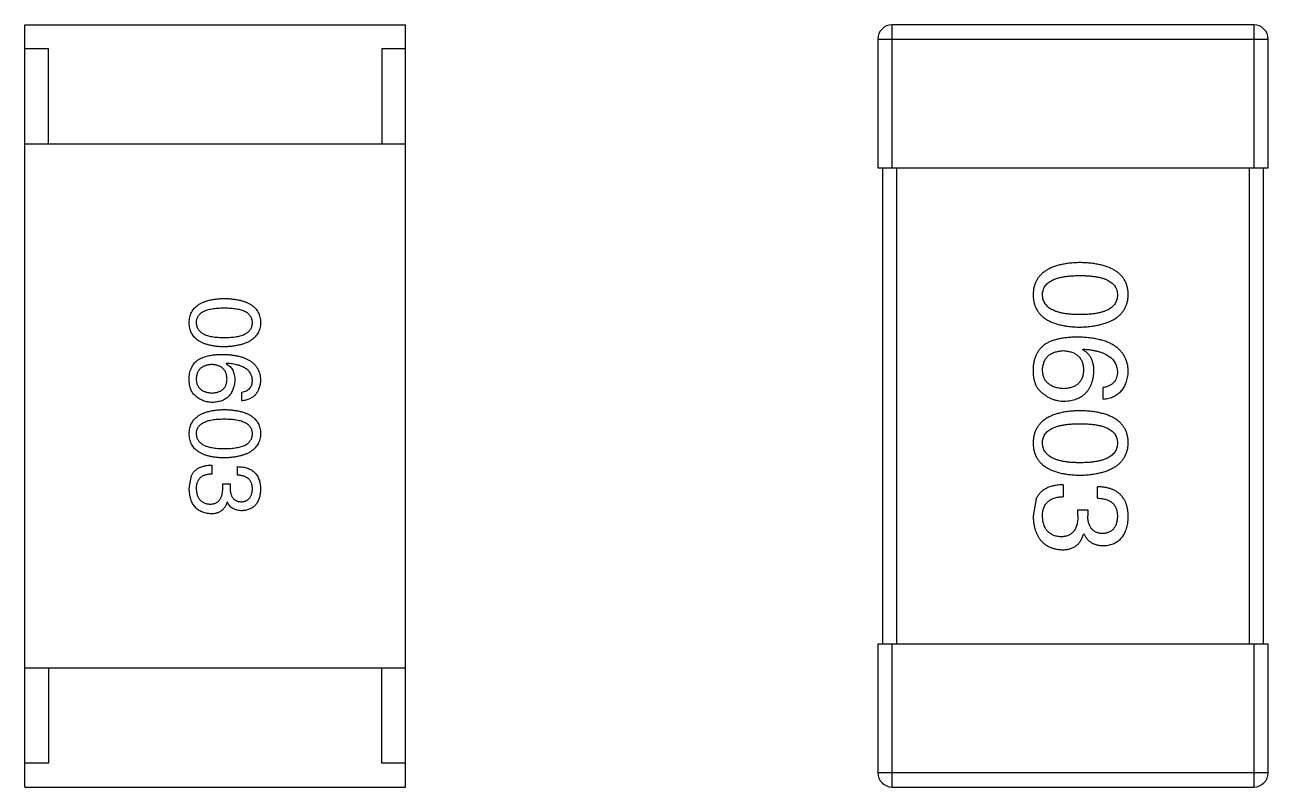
# Model space of a CAD drawing. Header units: inches. Extents: x -36 to 490, y -51 to 98.
# Drawn here: x 355.093 to 357.705, y 5.071 to 6.671 of the extents above; entities that cross this region are included whole.
import ezdxf

# ---------------------------------------------------------------- set-up
doc = ezdxf.new("R2010")
doc.units = ezdxf.units.IN
doc.header["$LTSCALE"] = 1.21
doc.header["$MEASUREMENT"] = 0
doc.layers.get('0').update_dxf_attribs({"linetype": 'CONTINUOUS'})

msp = doc.modelspace()

# ---------------------------------------------------------------- linework, layer by layer
at = {"color": 7, "linetype": 'Continuous'}
for p, q in [((355.0933, 5.0714), (355.0933, 6.6714)), ((355.0933, 6.6714), (355.8933, 6.6714)), ((355.8933, 5.0714), (355.8933, 6.6714)), ((356.9153, 6.3715), (356.9153, 6.6715)), ((357.6753, 6.6715), (356.9153, 6.6715)), ((357.6753, 6.6715), (357.6753, 6.3715)), ((356.8853, 6.6415), (356.8853, 6.3715)), ((356.8853, 6.6415), (357.7053, 6.6415)), ((357.7053, 6.3715), (357.7053, 6.6415)), ((355.1433, 6.6214), (355.0933, 6.6214)), ((355.1433, 6.4214), (355.1433, 6.6214)), ((355.8433, 6.6214), (355.8433, 6.4214)), ((355.8933, 6.6214), (355.8433, 6.6214)), ((355.8933, 6.4214), (355.0933, 6.4214)), ((356.8853, 6.3715), (357.7053, 6.3715)), ((356.8953, 6.3715), (356.8953, 5.3715)), ((356.9253, 5.3715), (356.9253, 6.3715)), ((357.6653, 6.3715), (357.6653, 5.3715)), ((357.6953, 5.3715), (357.6953, 6.3715)), ((357.3153, 5.9898), (357.3164, 5.9908)), ((355.5172, 5.9609), (355.5164, 5.9601)), ((357.359, 5.8859), (357.359, 5.91)), ((355.5492, 5.8822), (355.5492, 5.9003)), ((355.4861, 5.7474), (355.4861, 5.7286)), ((355.4385, 5.6983), (355.4434, 5.7253)), ((355.5402, 5.7261), (355.5402, 5.7442)), ((355.509, 5.6991), (355.509, 5.7081)), ((355.509, 5.7081), (355.5246, 5.7081)), ((355.5246, 5.7081), (355.5246, 5.6983)), ((357.2749, 5.7062), (357.2749, 5.6811)), ((357.347, 5.6778), (357.347, 5.7018)), ((355.5189, 5.6696), (355.518, 5.6696)), ((357.2181, 5.6767), (357.2115, 5.6406)), ((357.3055, 5.6417), (357.3055, 5.6537)), ((357.3055, 5.6537), (357.3263, 5.6537)), ((357.3263, 5.6537), (357.3263, 5.6406)), ((357.3186, 5.6024), (357.3175, 5.6024)), ((356.8853, 5.3715), (356.8853, 5.1015)), ((357.7053, 5.3715), (356.8853, 5.3715)), ((356.9153, 5.0715), (356.9153, 5.3715)), ((357.6753, 5.3715), (357.6753, 5.0715)), ((357.7053, 5.1015), (357.7053, 5.3715)), ((355.8933, 5.3214), (355.0933, 5.3214)), ((355.1433, 5.3214), (355.1433, 5.1214)), ((355.8433, 5.1214), (355.8433, 5.3214)), ((355.1433, 5.1214), (355.0933, 5.1214)), ((355.8933, 5.1214), (355.8433, 5.1214)), ((357.7053, 5.1015), (356.8853, 5.1015)), ((355.0933, 5.0714), (355.8933, 5.0714)), ((356.9153, 5.0715), (357.6753, 5.0715))]:
    msp.add_line(p, q, dxfattribs=at)
for centre, start, end in [((356.9153, 6.6415), 90, 180), ((357.6753, 6.6415), 0, 90), ((356.9153, 5.1015), 180, 270), ((357.6753, 5.1015), 270, 0)]:
    msp.add_arc(centre, 0.03, start, end, dxfattribs=at)
for points, knots in [([(357.3099, 6.1725), (357.3059, 6.1724), (357.2983, 6.1721), (357.2873, 6.1711), (357.277, 6.1696), (357.2674, 6.1676), (357.2586, 6.1651), (357.2506, 6.1621), (357.2432, 6.1587), (357.2367, 6.1546), (357.2308, 6.1502), (357.2258, 6.1452), (357.2215, 6.1396), (357.2179, 6.1336), (357.2152, 6.1271), (357.2131, 6.1201), (357.2119, 6.1126), (357.2116, 6.1074), (357.2115, 6.1048)], [0, 0, 0, 0, 0.087693, 0.170223, 0.247496, 0.319826, 0.387768, 0.451403, 0.511459, 0.568358, 0.622671, 0.675251, 0.726739, 0.778422, 0.830759, 0.884394, 0.940865, 1, 1, 1, 1]), ([(357.4115, 6.1048), (357.4114, 6.1074), (357.4112, 6.1126), (357.4099, 6.1201), (357.4077, 6.1271), (357.4049, 6.1336), (357.4012, 6.1397), (357.3968, 6.1452), (357.3916, 6.1502), (357.3855, 6.1546), (357.3787, 6.1587), (357.3712, 6.1621), (357.3628, 6.1651), (357.3537, 6.1676), (357.3439, 6.1696), (357.3332, 6.1711), (357.3218, 6.1721), (357.3139, 6.1724), (357.3099, 6.1725)], [0, 0, 0, 0, 0.057911, 0.113262, 0.165956, 0.217443, 0.268511, 0.319665, 0.372, 0.426129, 0.483365, 0.543779, 0.607756, 0.676562, 0.749704, 0.827713, 0.911177, 1, 1, 1, 1]), ([(357.2312, 6.1048), (357.2312, 6.1064), (357.2314, 6.1096), (357.2323, 6.1142), (357.2338, 6.1185), (357.2361, 6.1225), (357.2388, 6.1262), (357.2422, 6.1295), (357.2463, 6.1325), (357.2509, 6.1352), (357.2562, 6.1376), (357.262, 6.1397), (357.2685, 6.1413), (357.2756, 6.1428), (357.2833, 6.1439), (357.2916, 6.1446), (357.3005, 6.1451), (357.3067, 6.1452), (357.3099, 6.1452)], [0, 0, 0, 0, 0.049766, 0.097012, 0.143225, 0.188786, 0.235079, 0.282962, 0.333687, 0.387747, 0.445963, 0.508657, 0.576545, 0.649868, 0.72822, 0.812712, 0.903543, 1, 1, 1, 1]), ([(357.3099, 6.1452), (357.313, 6.1452), (357.3192, 6.1451), (357.3281, 6.1446), (357.3364, 6.1439), (357.3441, 6.1428), (357.3512, 6.1413), (357.3577, 6.1397), (357.3636, 6.1376), (357.3688, 6.1352), (357.3735, 6.1325), (357.3775, 6.1296), (357.3809, 6.1262), (357.3837, 6.1225), (357.3859, 6.1185), (357.3875, 6.1142), (357.3884, 6.1096), (357.3885, 6.1064), (357.3886, 6.1048)], [0, 0, 0, 0, 0.096452, 0.187278, 0.271765, 0.350519, 0.423437, 0.491321, 0.554011, 0.612224, 0.666281, 0.717003, 0.764884, 0.811423, 0.856783, 0.902993, 0.950236, 1, 1, 1, 1]), ([(355.4385, 6.0463), (355.4386, 6.0483), (355.4388, 6.0522), (355.4397, 6.0578), (355.4413, 6.0631), (355.4433, 6.068), (355.446, 6.0725), (355.4492, 6.0766), (355.453, 6.0804), (355.4574, 6.0837), (355.4623, 6.0868), (355.4678, 6.0894), (355.4738, 6.0916), (355.4805, 6.0935), (355.4876, 6.095), (355.4953, 6.0961), (355.5036, 6.0969), (355.5093, 6.0971), (355.5123, 6.0972)], [0, 0, 0, 0, 0.059135, 0.115606, 0.169241, 0.221578, 0.273261, 0.324749, 0.377329, 0.431642, 0.488541, 0.548597, 0.612232, 0.680174, 0.752504, 0.829777, 0.912307, 1, 1, 1, 1]), ([(355.5123, 6.0972), (355.5153, 6.0971), (355.5213, 6.0969), (355.5298, 6.0961), (355.5378, 6.095), (355.5452, 6.0935), (355.552, 6.0916), (355.5583, 6.0894), (355.5639, 6.0868), (355.569, 6.0838), (355.5736, 6.0804), (355.5775, 6.0767), (355.5808, 6.0725), (355.5836, 6.068), (355.5857, 6.0631), (355.5873, 6.0578), (355.5883, 6.0522), (355.5884, 6.0483), (355.5885, 6.0463)], [0, 0, 0, 0, 0.088823, 0.172287, 0.250296, 0.323438, 0.392244, 0.456221, 0.516635, 0.573871, 0.628, 0.680335, 0.731489, 0.782557, 0.834044, 0.886738, 0.942089, 1, 1, 1, 1]), ([(357.2115, 6.1048), (357.2116, 6.1021), (357.2119, 6.0969), (357.2131, 6.0894), (357.2152, 6.0824), (357.2179, 6.0759), (357.2215, 6.0699), (357.2258, 6.0643), (357.2308, 6.0593), (357.2366, 6.0548), (357.2432, 6.0508), (357.2505, 6.0474), (357.2586, 6.0444), (357.2674, 6.0419), (357.277, 6.0399), (357.2873, 6.0384), (357.2983, 6.0374), (357.3059, 6.0371), (357.3099, 6.037)], [0, 0, 0, 0, 0.059134, 0.115603, 0.169236, 0.221572, 0.273254, 0.32474, 0.377319, 0.431815, 0.488555, 0.548609, 0.612242, 0.680182, 0.75251, 0.829782, 0.91231, 1, 1, 1, 1]), ([(357.3099, 6.0632), (357.3067, 6.0633), (357.3007, 6.0633), (357.2919, 6.0638), (357.2836, 6.0646), (357.276, 6.0657), (357.269, 6.0671), (357.2625, 6.0689), (357.2567, 6.071), (357.2515, 6.0735), (357.2468, 6.0762), (357.2427, 6.0793), (357.2393, 6.0827), (357.2364, 6.0865), (357.2342, 6.0906), (357.2325, 6.095), (357.2315, 6.0998), (357.2313, 6.1031), (357.2312, 6.1048)], [0, 0, 0, 0, 0.094834, 0.184067, 0.267029, 0.344713, 0.417334, 0.484367, 0.546941, 0.604717, 0.65953, 0.710539, 0.759381, 0.806382, 0.853027, 0.900623, 0.949121, 1, 1, 1, 1]), ([(357.3099, 6.037), (357.3139, 6.0372), (357.3217, 6.0375), (357.333, 6.0386), (357.3435, 6.0403), (357.3533, 6.0423), (357.3624, 6.0448), (357.3707, 6.0479), (357.3782, 6.0514), (357.385, 6.0554), (357.391, 6.0599), (357.3963, 6.0649), (357.4008, 6.0703), (357.4045, 6.0763), (357.4074, 6.0827), (357.4096, 6.0896), (357.411, 6.097), (357.4114, 6.1021), (357.4115, 6.1048)], [0, 0, 0, 0, 0.088475, 0.171606, 0.249595, 0.322626, 0.391327, 0.455765, 0.516374, 0.573675, 0.628522, 0.681161, 0.732559, 0.783563, 0.83504, 0.887639, 0.942585, 1, 1, 1, 1]), ([(357.3886, 6.1048), (357.3885, 6.1031), (357.3884, 6.0998), (357.3875, 6.095), (357.3859, 6.0906), (357.3838, 6.0865), (357.3809, 6.0828), (357.3775, 6.0793), (357.3735, 6.0762), (357.3688, 6.0734), (357.3636, 6.071), (357.3577, 6.0689), (357.3512, 6.0672), (357.3441, 6.0657), (357.3364, 6.0646), (357.3281, 6.0638), (357.3192, 6.0633), (357.313, 6.0633), (357.3099, 6.0632)], [0, 0, 0, 0, 0.050604, 0.098688, 0.145699, 0.191791, 0.238625, 0.286717, 0.337546, 0.391814, 0.449755, 0.512106, 0.579685, 0.652048, 0.730262, 0.814146, 0.904281, 1, 1, 1, 1]), ([(355.5123, 6.0767), (355.5099, 6.0766), (355.5053, 6.0766), (355.4986, 6.0762), (355.4924, 6.0757), (355.4866, 6.0749), (355.4813, 6.0738), (355.4764, 6.0725), (355.472, 6.071), (355.4681, 6.0692), (355.4646, 6.0672), (355.4616, 6.0649), (355.459, 6.0624), (355.4569, 6.0597), (355.4552, 6.0567), (355.4541, 6.0534), (355.4534, 6.05), (355.4533, 6.0476), (355.4533, 6.0463)], [0, 0, 0, 0, 0.096457, 0.187288, 0.27178, 0.350132, 0.423455, 0.491343, 0.554037, 0.612253, 0.666313, 0.717038, 0.764921, 0.811214, 0.856775, 0.902988, 0.950234, 1, 1, 1, 1]), ([(355.5713, 6.0463), (355.5713, 6.0476), (355.5712, 6.05), (355.5705, 6.0534), (355.5693, 6.0567), (355.5677, 6.0597), (355.5656, 6.0624), (355.563, 6.0649), (355.56, 6.0672), (355.5565, 6.0692), (355.5526, 6.071), (355.5482, 6.0725), (355.5433, 6.0738), (355.538, 6.0749), (355.5322, 6.0757), (355.526, 6.0762), (355.5193, 6.0766), (355.5147, 6.0766), (355.5123, 6.0767)], [0, 0, 0, 0, 0.049764, 0.097007, 0.143217, 0.188577, 0.235116, 0.282997, 0.333719, 0.387776, 0.445989, 0.508679, 0.576563, 0.649481, 0.728235, 0.812722, 0.903548, 1, 1, 1, 1]), ([(355.5123, 5.9955), (355.5093, 5.9956), (355.5036, 5.9958), (355.4953, 5.9966), (355.4876, 5.9977), (355.4805, 5.9992), (355.4738, 6.0011), (355.4678, 6.0033), (355.4623, 6.0059), (355.4574, 6.0089), (355.453, 6.0123), (355.4492, 6.016), (355.446, 6.0202), (355.4433, 6.0247), (355.4413, 6.0296), (355.4397, 6.0348), (355.4388, 6.0405), (355.4386, 6.0444), (355.4385, 6.0463)], [0, 0, 0, 0, 0.08769, 0.170218, 0.24749, 0.319818, 0.387758, 0.451391, 0.511445, 0.568185, 0.622681, 0.67526, 0.726746, 0.778428, 0.830764, 0.884397, 0.940866, 1, 1, 1, 1]), ([(355.4533, 6.0463), (355.4534, 6.0451), (355.4535, 6.0426), (355.4543, 6.0391), (355.4555, 6.0357), (355.4572, 6.0327), (355.4593, 6.0298), (355.462, 6.0273), (355.465, 6.0249), (355.4685, 6.0229), (355.4724, 6.021), (355.4768, 6.0195), (355.4816, 6.0181), (355.4869, 6.0171), (355.4926, 6.0162), (355.4988, 6.0156), (355.5054, 6.0153), (355.5099, 6.0152), (355.5123, 6.0152)], [0, 0, 0, 0, 0.050879, 0.099377, 0.146973, 0.193618, 0.240619, 0.289461, 0.34047, 0.395283, 0.453059, 0.515633, 0.582666, 0.655287, 0.732971, 0.815933, 0.905166, 1, 1, 1, 1]), ([(355.5123, 6.0152), (355.5147, 6.0152), (355.5193, 6.0153), (355.526, 6.0156), (355.5322, 6.0162), (355.538, 6.0171), (355.5433, 6.0181), (355.5482, 6.0195), (355.5526, 6.021), (355.5565, 6.0229), (355.56, 6.025), (355.563, 6.0273), (355.5656, 6.0298), (355.5677, 6.0326), (355.5693, 6.0357), (355.5705, 6.0391), (355.5712, 6.0426), (355.5713, 6.0451), (355.5713, 6.0463)], [0, 0, 0, 0, 0.095719, 0.185854, 0.269738, 0.347952, 0.420315, 0.487894, 0.550245, 0.608186, 0.662454, 0.713283, 0.761375, 0.808209, 0.854301, 0.901312, 0.949396, 1, 1, 1, 1]), ([(355.5885, 6.0463), (355.5884, 6.0444), (355.5882, 6.0406), (355.5871, 6.035), (355.5854, 6.0298), (355.5833, 6.025), (355.5805, 6.0205), (355.5771, 6.0164), (355.5731, 6.0127), (355.5686, 6.0093), (355.5635, 6.0063), (355.5579, 6.0037), (355.5517, 6.0014), (355.5449, 5.9995), (355.5375, 5.998), (355.5296, 5.9968), (355.5212, 5.9959), (355.5153, 5.9957), (355.5123, 5.9955)], [0, 0, 0, 0, 0.057415, 0.112361, 0.16496, 0.216437, 0.267441, 0.318839, 0.371478, 0.426325, 0.483626, 0.544235, 0.608673, 0.677374, 0.750405, 0.828394, 0.911525, 1, 1, 1, 1]), ([(357.3055, 6.016), (357.302, 6.016), (357.2951, 6.0159), (357.2851, 6.0152), (357.2756, 6.0141), (357.2669, 6.0125), (357.2587, 6.0106), (357.2511, 6.0082), (357.2441, 6.0053), (357.2398, 6.0029), (357.2377, 6.0018)], [0, 0, 0, 0, 0.151498, 0.29521, 0.430242, 0.557137, 0.677306, 0.790845, 0.898111, 1, 1, 1, 1]), ([(357.4115, 5.9439), (357.4113, 5.9467), (357.411, 5.9522), (357.4095, 5.9602), (357.4073, 5.9677), (357.4042, 5.9746), (357.4004, 5.9811), (357.3956, 5.9869), (357.3902, 5.9923), (357.3839, 5.997), (357.3768, 6.0013), (357.369, 6.005), (357.3603, 6.0082), (357.3509, 6.0108), (357.3407, 6.013), (357.3296, 6.0145), (357.3178, 6.0156), (357.3097, 6.0159), (357.3055, 6.016)], [0, 0, 0, 0, 0.058957, 0.115262, 0.16907, 0.221312, 0.273147, 0.324961, 0.377649, 0.432026, 0.488925, 0.549039, 0.612912, 0.680653, 0.753056, 0.830314, 0.912483, 1, 1, 1, 1]), ([(357.2377, 6.0018), (357.2357, 6.0003), (357.2318, 5.9974), (357.2266, 5.9921), (357.2222, 5.9865), (357.2185, 5.9802), (357.2155, 5.9735), (357.2134, 5.9662), (357.212, 5.9585), (357.2117, 5.9532), (357.2115, 5.9504)], [0, 0, 0, 0, 0.125033, 0.246266, 0.36603, 0.485265, 0.606781, 0.732144, 0.862551, 1, 1, 1, 1]), ([(357.2312, 5.946), (357.2312, 5.9476), (357.2314, 5.9507), (357.2321, 5.9552), (357.233, 5.9595), (357.2343, 5.9634), (357.2358, 5.967), (357.2378, 5.9703), (357.24, 5.9734), (357.2427, 5.9761), (357.2455, 5.9786), (357.2488, 5.9807), (357.2523, 5.9827), (357.2562, 5.9842), (357.2604, 5.9855), (357.265, 5.9865), (357.2698, 5.9873), (357.2732, 5.9875), (357.2749, 5.9876)], [0, 0, 0, 0, 0.070403, 0.137196, 0.200053, 0.260887, 0.31876, 0.37535, 0.430743, 0.485927, 0.541678, 0.598832, 0.657726, 0.719441, 0.783504, 0.851852, 0.923533, 1, 1, 1, 1]), ([(357.2749, 5.9876), (357.2766, 5.9875), (357.2798, 5.9872), (357.2846, 5.9866), (357.289, 5.9855), (357.2931, 5.9843), (357.2969, 5.9828), (357.3004, 5.9809), (357.3035, 5.9788), (357.3063, 5.9764), (357.3089, 5.9737), (357.3111, 5.9707), (357.313, 5.9675), (357.3145, 5.964), (357.3158, 5.9602), (357.3167, 5.9561), (357.3173, 5.9517), (357.3175, 5.9487), (357.3175, 5.9471)], [0, 0, 0, 0, 0.076072, 0.148369, 0.216753, 0.281358, 0.342792, 0.401604, 0.458929, 0.514444, 0.569818, 0.625343, 0.681554, 0.739608, 0.800134, 0.863477, 0.929547, 1, 1, 1, 1]), ([(357.3394, 5.9439), (357.3393, 5.9465), (357.3392, 5.9516), (357.3381, 5.9589), (357.3361, 5.9656), (357.3336, 5.9717), (357.3301, 5.9772), (357.326, 5.9821), (357.321, 5.9863), (357.3172, 5.9886), (357.3153, 5.9898)], [0, 0, 0, 0, 0.144617, 0.279572, 0.40596, 0.526097, 0.64389, 0.760003, 0.877724, 1, 1, 1, 1]), ([(357.3164, 5.9908), (357.3192, 5.9906), (357.3247, 5.9903), (357.3327, 5.9892), (357.3401, 5.9879), (357.347, 5.9864), (357.3534, 5.9845), (357.3593, 5.9823), (357.3646, 5.9798), (357.3694, 5.9771), (357.3737, 5.9739), (357.3774, 5.9706), (357.3807, 5.9669), (357.3833, 5.9628), (357.3855, 5.9585), (357.387, 5.9539), (357.3882, 5.949), (357.3884, 5.9456), (357.3886, 5.9439)], [0, 0, 0, 0, 0.089218, 0.173709, 0.252753, 0.326963, 0.397099, 0.462534, 0.524018, 0.582178, 0.637235, 0.689955, 0.741228, 0.791618, 0.841661, 0.892925, 0.945259, 1, 1, 1, 1]), ([(355.4385, 5.9306), (355.4386, 5.9326), (355.4389, 5.9367), (355.44, 5.9425), (355.4415, 5.9479), (355.4438, 5.9529), (355.4465, 5.9576), (355.4498, 5.9619), (355.4537, 5.9658), (355.4567, 5.968), (355.4582, 5.9691)], [0, 0, 0, 0, 0.137449, 0.267856, 0.393219, 0.514735, 0.63397, 0.753734, 0.874967, 1, 1, 1, 1]), ([(355.4861, 5.9585), (355.4848, 5.9584), (355.4823, 5.9582), (355.4786, 5.9577), (355.4752, 5.9569), (355.4721, 5.956), (355.4691, 5.9548), (355.4665, 5.9533), (355.464, 5.9518), (355.4619, 5.9499), (355.4599, 5.9478), (355.4582, 5.9455), (355.4568, 5.943), (355.4556, 5.9403), (355.4546, 5.9374), (355.4539, 5.9342), (355.4534, 5.9308), (355.4533, 5.9285), (355.4533, 5.9273)], [0, 0, 0, 0, 0.076467, 0.148148, 0.216496, 0.280559, 0.342274, 0.401168, 0.458322, 0.514073, 0.569257, 0.62465, 0.68124, 0.739113, 0.799947, 0.862804, 0.929597, 1, 1, 1, 1]), ([(355.4582, 5.9691), (355.4598, 5.97), (355.463, 5.9717), (355.4682, 5.9739), (355.4739, 5.9757), (355.48, 5.9772), (355.4866, 5.9784), (355.4937, 5.9792), (355.5012, 5.9797), (355.5064, 5.9797), (355.509, 5.9798)], [0, 0, 0, 0, 0.101889, 0.209155, 0.322694, 0.442863, 0.569758, 0.70479, 0.848502, 1, 1, 1, 1]), ([(355.518, 5.9281), (355.518, 5.9293), (355.5179, 5.9315), (355.5174, 5.9348), (355.5167, 5.9379), (355.5158, 5.9408), (355.5146, 5.9434), (355.5132, 5.9458), (355.5116, 5.9481), (355.5097, 5.9501), (355.5075, 5.9519), (355.5052, 5.9535), (355.5026, 5.9548), (355.4997, 5.956), (355.4966, 5.9569), (355.4933, 5.9577), (355.4898, 5.9582), (355.4873, 5.9584), (355.4861, 5.9585)], [0, 0, 0, 0, 0.070453, 0.136523, 0.199866, 0.260392, 0.318446, 0.374657, 0.430182, 0.485556, 0.541071, 0.598396, 0.657208, 0.718642, 0.783247, 0.851631, 0.923928, 1, 1, 1, 1]), ([(355.509, 5.9798), (355.5122, 5.9797), (355.5183, 5.9795), (355.5271, 5.9786), (355.5354, 5.9775), (355.5431, 5.9759), (355.5501, 5.9739), (355.5566, 5.9715), (355.5625, 5.9687), (355.5678, 5.9655), (355.5725, 5.962), (355.5766, 5.958), (355.5802, 5.9536), (355.583, 5.9487), (355.5853, 5.9435), (355.587, 5.9379), (355.5881, 5.9319), (355.5884, 5.9278), (355.5885, 5.9257)], [0, 0, 0, 0, 0.087517, 0.169686, 0.246944, 0.319347, 0.387088, 0.450961, 0.511075, 0.567974, 0.622351, 0.675039, 0.726853, 0.778688, 0.83093, 0.884738, 0.941043, 1, 1, 1, 1]), ([(355.5164, 5.9601), (355.5178, 5.9592), (355.5206, 5.9575), (355.5244, 5.9544), (355.5275, 5.9507), (355.5301, 5.9466), (355.532, 5.942), (355.5334, 5.937), (355.5343, 5.9315), (355.5344, 5.9276), (355.5344, 5.9257)], [0, 0, 0, 0, 0.122276, 0.239997, 0.35611, 0.473903, 0.59404, 0.720428, 0.855383, 1, 1, 1, 1]), ([(355.5713, 5.9257), (355.5712, 5.927), (355.571, 5.9295), (355.5702, 5.9332), (355.569, 5.9367), (355.5673, 5.9399), (355.5654, 5.9429), (355.563, 5.9457), (355.5601, 5.9482), (355.557, 5.9506), (355.5534, 5.9527), (355.5494, 5.9545), (355.545, 5.9561), (355.5402, 5.9576), (355.535, 5.9587), (355.5294, 5.9597), (355.5234, 5.9605), (355.5193, 5.9608), (355.5172, 5.9609)], [0, 0, 0, 0, 0.054741, 0.107075, 0.158339, 0.208382, 0.258772, 0.310045, 0.362765, 0.417822, 0.475982, 0.537466, 0.602901, 0.673037, 0.747247, 0.826291, 0.910782, 1, 1, 1, 1]), ([(355.4508, 5.8937), (355.4498, 5.8946), (355.4476, 5.8965), (355.445, 5.9), (355.4428, 5.9039), (355.4411, 5.9083), (355.4397, 5.9132), (355.4389, 5.9186), (355.4384, 5.9244), (355.4385, 5.9285), (355.4385, 5.9306)], [0, 0, 0, 0, 0.105033, 0.21147, 0.321511, 0.438526, 0.563605, 0.698055, 0.843218, 1, 1, 1, 1]), ([(357.2115, 5.9504), (357.2115, 5.9476), (357.2114, 5.9422), (357.212, 5.9344), (357.2131, 5.9272), (357.2149, 5.9207), (357.2172, 5.9148), (357.2202, 5.9096), (357.2237, 5.905), (357.2265, 5.9025), (357.2279, 5.9012)], [0, 0, 0, 0, 0.156782, 0.301945, 0.436395, 0.561474, 0.678489, 0.78853, 0.894967, 1, 1, 1, 1]), ([(357.276, 5.9078), (357.2743, 5.9079), (357.2709, 5.9081), (357.266, 5.9088), (357.2615, 5.9097), (357.2572, 5.9109), (357.2533, 5.9123), (357.2497, 5.9141), (357.2464, 5.9161), (357.2435, 5.9184), (357.2408, 5.9209), (357.2384, 5.9237), (357.2364, 5.9268), (357.2347, 5.9301), (357.2333, 5.9337), (357.2323, 5.9376), (357.2316, 5.9417), (357.2313, 5.9446), (357.2312, 5.946)], [0, 0, 0, 0, 0.078863, 0.153308, 0.223539, 0.289857, 0.35341, 0.413572, 0.471721, 0.528235, 0.584279, 0.638781, 0.69466, 0.751251, 0.809198, 0.869697, 0.933318, 1, 1, 1, 1]), ([(357.3175, 5.9471), (357.3175, 5.9456), (357.3173, 5.9427), (357.3167, 5.9385), (357.3158, 5.9345), (357.3146, 5.9308), (357.313, 5.9273), (357.3112, 5.9242), (357.3091, 5.9213), (357.3066, 5.9186), (357.3038, 5.9164), (357.3008, 5.9142), (357.2974, 5.9125), (357.2937, 5.911), (357.2897, 5.9098), (357.2854, 5.9088), (357.2808, 5.9081), (357.2776, 5.9079), (357.276, 5.9078)], [0, 0, 0, 0, 0.069884, 0.136529, 0.199638, 0.259844, 0.317774, 0.374356, 0.430026, 0.485148, 0.5409, 0.597889, 0.657472, 0.718614, 0.783613, 0.85129, 0.923712, 1, 1, 1, 1]), ([(357.2771, 5.8816), (357.2794, 5.8817), (357.284, 5.8819), (357.2906, 5.8829), (357.2968, 5.8843), (357.3027, 5.8861), (357.3081, 5.8884), (357.313, 5.8913), (357.3176, 5.8944), (357.3217, 5.8982), (357.3254, 5.9023), (357.3287, 5.9069), (357.3315, 5.912), (357.3339, 5.9175), (357.336, 5.9234), (357.3375, 5.9298), (357.3387, 5.9367), (357.3392, 5.9414), (357.3394, 5.9439)], [0, 0, 0, 0, 0.071527, 0.139094, 0.20346, 0.264939, 0.323904, 0.381383, 0.437591, 0.493343, 0.549401, 0.606085, 0.664838, 0.725424, 0.788712, 0.855452, 0.925772, 1, 1, 1, 1]), ([(357.3886, 5.9439), (357.3885, 5.9416), (357.3884, 5.9373), (357.3869, 5.9311), (357.3846, 5.9257), (357.3813, 5.921), (357.3771, 5.9171), (357.3719, 5.9139), (357.3658, 5.9115), (357.3614, 5.9105), (357.359, 5.91)], [0, 0, 0, 0, 0.136586, 0.261496, 0.378089, 0.490612, 0.605522, 0.725767, 0.8561, 1, 1, 1, 1]), ([(357.359, 5.8859), (357.361, 5.8862), (357.3649, 5.8867), (357.3706, 5.888), (357.3759, 5.8895), (357.3808, 5.8915), (357.3853, 5.8938), (357.3895, 5.8966), (357.3934, 5.8996), (357.3968, 5.9031), (357.3999, 5.9069), (357.4027, 5.9111), (357.4051, 5.9157), (357.4071, 5.9206), (357.4088, 5.9259), (357.4101, 5.9316), (357.411, 5.9376), (357.4113, 5.9417), (357.4115, 5.9439)], [0, 0, 0, 0, 0.06947, 0.136096, 0.199592, 0.260665, 0.319672, 0.377156, 0.433415, 0.489984, 0.546535, 0.604276, 0.663499, 0.725182, 0.788953, 0.855683, 0.926216, 1, 1, 1, 1]), ([(355.4533, 5.9273), (355.4534, 5.9262), (355.4536, 5.9241), (355.4541, 5.921), (355.4549, 5.9181), (355.4559, 5.9154), (355.4572, 5.9129), (355.4587, 5.9106), (355.4605, 5.9085), (355.4625, 5.9066), (355.4647, 5.9048), (355.4672, 5.9034), (355.4699, 5.902), (355.4728, 5.901), (355.476, 5.9001), (355.4794, 5.8994), (355.4831, 5.8989), (355.4856, 5.8987), (355.4869, 5.8986)], [0, 0, 0, 0, 0.066682, 0.130303, 0.190802, 0.248749, 0.30534, 0.361219, 0.415721, 0.471765, 0.528279, 0.586428, 0.64659, 0.710143, 0.776461, 0.846692, 0.921137, 1, 1, 1, 1]), ([(355.4869, 5.8986), (355.4881, 5.8987), (355.4905, 5.8989), (355.494, 5.8994), (355.4972, 5.9001), (355.5002, 5.901), (355.5029, 5.9022), (355.5055, 5.9035), (355.5078, 5.905), (355.5099, 5.9068), (355.5117, 5.9087), (355.5133, 5.9109), (355.5147, 5.9133), (355.5158, 5.9158), (355.5168, 5.9186), (355.5174, 5.9216), (355.5179, 5.9248), (355.518, 5.927), (355.518, 5.9281)], [0, 0, 0, 0, 0.076288, 0.14871, 0.216387, 0.281386, 0.342528, 0.402111, 0.4591, 0.514852, 0.569974, 0.625644, 0.682226, 0.740156, 0.800362, 0.863471, 0.930116, 1, 1, 1, 1]), ([(355.5344, 5.9257), (355.5343, 5.9238), (355.5339, 5.9203), (355.533, 5.9151), (355.5319, 5.9103), (355.5304, 5.9059), (355.5285, 5.9018), (355.5264, 5.8979), (355.5239, 5.8945), (355.5212, 5.8914), (355.5181, 5.8886), (355.5146, 5.8862), (355.5109, 5.8841), (355.5069, 5.8824), (355.5025, 5.881), (355.4979, 5.88), (355.4929, 5.8792), (355.4895, 5.879), (355.4877, 5.8789)], [0, 0, 0, 0, 0.074228, 0.144548, 0.211288, 0.274576, 0.335162, 0.393915, 0.450599, 0.506657, 0.562409, 0.618617, 0.676096, 0.735061, 0.79654, 0.860906, 0.928473, 1, 1, 1, 1]), ([(355.5492, 5.9003), (355.5509, 5.9006), (355.5542, 5.9014), (355.5588, 5.9032), (355.5627, 5.9056), (355.5659, 5.9085), (355.5683, 5.9121), (355.5701, 5.9161), (355.5712, 5.9207), (355.5713, 5.924), (355.5713, 5.9257)], [0, 0, 0, 0, 0.1439, 0.274233, 0.394478, 0.509388, 0.621911, 0.738504, 0.863414, 1, 1, 1, 1]), ([(355.5885, 5.9257), (355.5884, 5.9241), (355.5881, 5.921), (355.5874, 5.9164), (355.5865, 5.9122), (355.5852, 5.9082), (355.5837, 5.9045), (355.5819, 5.9011), (355.5798, 5.898), (355.5775, 5.8951), (355.5749, 5.8925), (355.572, 5.8902), (355.5689, 5.8882), (355.5655, 5.8864), (355.5618, 5.8849), (355.5578, 5.8837), (355.5536, 5.8828), (355.5507, 5.8824), (355.5492, 5.8822)], [0, 0, 0, 0, 0.073784, 0.144317, 0.211047, 0.274818, 0.336501, 0.395724, 0.453465, 0.510016, 0.566585, 0.622844, 0.680328, 0.739335, 0.800408, 0.863904, 0.93053, 1, 1, 1, 1]), ([(355.4877, 5.8789), (355.486, 5.879), (355.4825, 5.8791), (355.4774, 5.8798), (355.4725, 5.8809), (355.4678, 5.8825), (355.4633, 5.8847), (355.4589, 5.8872), (355.4547, 5.8902), (355.4521, 5.8925), (355.4508, 5.8937)], [0, 0, 0, 0, 0.12904, 0.253809, 0.377066, 0.499122, 0.621469, 0.744665, 0.870607, 1, 1, 1, 1]), ([(357.2279, 5.9012), (357.2296, 5.8997), (357.2331, 5.8966), (357.2386, 5.8925), (357.2445, 5.8892), (357.2505, 5.8863), (357.2568, 5.8842), (357.2634, 5.8827), (357.2701, 5.8818), (357.2747, 5.8816), (357.2771, 5.8816)], [0, 0, 0, 0, 0.129393, 0.255335, 0.378531, 0.500878, 0.622934, 0.746191, 0.87096, 1, 1, 1, 1]), ([(355.4385, 5.8132), (355.4386, 5.8152), (355.4388, 5.8191), (355.4397, 5.8247), (355.4413, 5.8299), (355.4433, 5.8348), (355.446, 5.8394), (355.4492, 5.8435), (355.453, 5.8473), (355.4574, 5.8506), (355.4623, 5.8536), (355.4678, 5.8562), (355.4738, 5.8585), (355.4805, 5.8603), (355.4876, 5.8618), (355.4953, 5.8629), (355.5036, 5.8637), (355.5093, 5.8639), (355.5123, 5.864)], [0, 0, 0, 0, 0.059135, 0.115606, 0.169241, 0.221578, 0.273261, 0.324749, 0.377329, 0.431642, 0.488541, 0.548597, 0.612232, 0.680174, 0.752504, 0.829777, 0.912307, 1, 1, 1, 1]), ([(355.5123, 5.864), (355.5153, 5.8639), (355.5213, 5.8637), (355.5298, 5.8629), (355.5378, 5.8618), (355.5452, 5.8603), (355.552, 5.8585), (355.5583, 5.8562), (355.5639, 5.8536), (355.569, 5.8506), (355.5736, 5.8473), (355.5775, 5.8435), (355.5808, 5.8394), (355.5836, 5.8348), (355.5857, 5.8299), (355.5873, 5.8247), (355.5883, 5.8191), (355.5884, 5.8152), (355.5885, 5.8132)], [0, 0, 0, 0, 0.088823, 0.172287, 0.250296, 0.323438, 0.392244, 0.456221, 0.516635, 0.573871, 0.628, 0.680335, 0.731489, 0.782557, 0.834044, 0.886738, 0.942089, 1, 1, 1, 1]), ([(357.3099, 5.8616), (357.3059, 5.8615), (357.2983, 5.8612), (357.2873, 5.8602), (357.277, 5.8588), (357.2674, 5.8567), (357.2586, 5.8542), (357.2506, 5.8512), (357.2432, 5.8478), (357.2367, 5.8438), (357.2308, 5.8393), (357.2258, 5.8343), (357.2215, 5.8288), (357.2179, 5.8227), (357.2152, 5.8162), (357.2131, 5.8092), (357.2119, 5.8017), (357.2116, 5.7965), (357.2115, 5.7939)], [0, 0, 0, 0, 0.087693, 0.170223, 0.247496, 0.319826, 0.387768, 0.451403, 0.511459, 0.568358, 0.622671, 0.675251, 0.726739, 0.778422, 0.830759, 0.884394, 0.940865, 1, 1, 1, 1]), ([(357.4115, 5.7939), (357.4114, 5.7965), (357.4112, 5.8017), (357.4099, 5.8092), (357.4077, 5.8162), (357.4049, 5.8228), (357.4012, 5.8288), (357.3968, 5.8343), (357.3916, 5.8393), (357.3855, 5.8438), (357.3787, 5.8478), (357.3712, 5.8512), (357.3628, 5.8543), (357.3537, 5.8567), (357.3439, 5.8588), (357.3332, 5.8602), (357.3218, 5.8612), (357.3139, 5.8615), (357.3099, 5.8616)], [0, 0, 0, 0, 0.057911, 0.113262, 0.165956, 0.217443, 0.268511, 0.319665, 0.372, 0.426129, 0.483365, 0.543779, 0.607756, 0.676562, 0.749704, 0.827713, 0.911177, 1, 1, 1, 1]), ([(355.5123, 5.8435), (355.5099, 5.8435), (355.5053, 5.8435), (355.4986, 5.8431), (355.4924, 5.8425), (355.4866, 5.8417), (355.4813, 5.8406), (355.4764, 5.8394), (355.472, 5.8378), (355.4681, 5.836), (355.4646, 5.834), (355.4616, 5.8318), (355.459, 5.8293), (355.4569, 5.8265), (355.4552, 5.8235), (355.4541, 5.8203), (355.4534, 5.8168), (355.4533, 5.8144), (355.4533, 5.8132)], [0, 0, 0, 0, 0.096457, 0.187288, 0.27178, 0.350132, 0.423455, 0.491343, 0.554037, 0.612253, 0.666313, 0.717038, 0.764921, 0.811214, 0.856775, 0.902988, 0.950234, 1, 1, 1, 1]), ([(355.5713, 5.8132), (355.5713, 5.8144), (355.5712, 5.8168), (355.5705, 5.8203), (355.5693, 5.8235), (355.5677, 5.8265), (355.5656, 5.8293), (355.563, 5.8318), (355.56, 5.834), (355.5565, 5.836), (355.5526, 5.8378), (355.5482, 5.8394), (355.5433, 5.8406), (355.538, 5.8417), (355.5322, 5.8425), (355.526, 5.8431), (355.5193, 5.8435), (355.5147, 5.8435), (355.5123, 5.8435)], [0, 0, 0, 0, 0.049764, 0.097007, 0.143217, 0.188577, 0.235116, 0.282997, 0.333719, 0.387776, 0.445989, 0.508679, 0.576563, 0.649481, 0.728235, 0.812722, 0.903548, 1, 1, 1, 1]), ([(357.2312, 5.7939), (357.2312, 5.7955), (357.2314, 5.7987), (357.2323, 5.8034), (357.2338, 5.8077), (357.2361, 5.8116), (357.2388, 5.8153), (357.2422, 5.8187), (357.2463, 5.8217), (357.2509, 5.8243), (357.2562, 5.8267), (357.262, 5.8288), (357.2685, 5.8304), (357.2756, 5.8319), (357.2833, 5.833), (357.2916, 5.8337), (357.3005, 5.8342), (357.3067, 5.8343), (357.3099, 5.8343)], [0, 0, 0, 0, 0.049766, 0.097012, 0.143225, 0.188786, 0.235079, 0.282962, 0.333687, 0.387747, 0.445963, 0.508657, 0.576545, 0.649868, 0.72822, 0.812712, 0.903543, 1, 1, 1, 1]), ([(357.3099, 5.8343), (357.313, 5.8343), (357.3192, 5.8342), (357.3281, 5.8337), (357.3364, 5.833), (357.3441, 5.8319), (357.3512, 5.8304), (357.3577, 5.8288), (357.3636, 5.8267), (357.3688, 5.8243), (357.3735, 5.8217), (357.3775, 5.8187), (357.3809, 5.8153), (357.3837, 5.8117), (357.3859, 5.8077), (357.3875, 5.8034), (357.3884, 5.7987), (357.3885, 5.7955), (357.3886, 5.7939)], [0, 0, 0, 0, 0.096452, 0.187278, 0.271765, 0.350519, 0.423437, 0.491321, 0.554011, 0.612224, 0.666281, 0.717003, 0.764884, 0.811423, 0.856783, 0.902993, 0.950236, 1, 1, 1, 1]), ([(355.5123, 5.7624), (355.5093, 5.7625), (355.5036, 5.7627), (355.4953, 5.7634), (355.4876, 5.7645), (355.4805, 5.7661), (355.4738, 5.7679), (355.4678, 5.7702), (355.4623, 5.7728), (355.4574, 5.7757), (355.453, 5.7791), (355.4492, 5.7829), (355.446, 5.787), (355.4433, 5.7915), (355.4413, 5.7964), (355.4397, 5.8017), (355.4388, 5.8073), (355.4386, 5.8112), (355.4385, 5.8132)], [0, 0, 0, 0, 0.08769, 0.170218, 0.24749, 0.319818, 0.387758, 0.451391, 0.511445, 0.568185, 0.622681, 0.67526, 0.726746, 0.778428, 0.830764, 0.884397, 0.940866, 1, 1, 1, 1]), ([(355.4533, 5.8132), (355.4534, 5.8119), (355.4535, 5.8095), (355.4543, 5.8059), (355.4555, 5.8026), (355.4572, 5.7995), (355.4593, 5.7967), (355.462, 5.7941), (355.465, 5.7918), (355.4685, 5.7897), (355.4724, 5.7879), (355.4768, 5.7863), (355.4816, 5.785), (355.4869, 5.7839), (355.4926, 5.7831), (355.4988, 5.7825), (355.5054, 5.7821), (355.5099, 5.7821), (355.5123, 5.782)], [0, 0, 0, 0, 0.050879, 0.099377, 0.146973, 0.193618, 0.240619, 0.289461, 0.34047, 0.395283, 0.453059, 0.515633, 0.582666, 0.655287, 0.732971, 0.815933, 0.905166, 1, 1, 1, 1]), ([(355.5123, 5.782), (355.5147, 5.7821), (355.5193, 5.7821), (355.526, 5.7825), (355.5322, 5.7831), (355.538, 5.7839), (355.5433, 5.785), (355.5482, 5.7863), (355.5526, 5.7879), (355.5565, 5.7897), (355.56, 5.7918), (355.563, 5.7941), (355.5656, 5.7967), (355.5677, 5.7995), (355.5693, 5.8026), (355.5705, 5.8059), (355.5712, 5.8095), (355.5713, 5.8119), (355.5713, 5.8132)], [0, 0, 0, 0, 0.095719, 0.185854, 0.269738, 0.347952, 0.420315, 0.487894, 0.550245, 0.608186, 0.662454, 0.713283, 0.761375, 0.808209, 0.854301, 0.901312, 0.949396, 1, 1, 1, 1]), ([(355.5885, 5.8132), (355.5884, 5.8112), (355.5882, 5.8074), (355.5871, 5.8019), (355.5854, 5.7967), (355.5833, 5.7918), (355.5805, 5.7874), (355.5771, 5.7833), (355.5731, 5.7795), (355.5686, 5.7762), (355.5635, 5.7732), (355.5579, 5.7705), (355.5517, 5.7683), (355.5449, 5.7664), (355.5375, 5.7648), (355.5296, 5.7636), (355.5212, 5.7628), (355.5153, 5.7625), (355.5123, 5.7624)], [0, 0, 0, 0, 0.057415, 0.112361, 0.16496, 0.216437, 0.267441, 0.318839, 0.371478, 0.426325, 0.483626, 0.544235, 0.608673, 0.677374, 0.750405, 0.828394, 0.911525, 1, 1, 1, 1]), ([(357.2115, 5.7939), (357.2116, 5.7912), (357.2119, 5.7861), (357.2131, 5.7786), (357.2152, 5.7715), (357.2179, 5.765), (357.2215, 5.759), (357.2258, 5.7535), (357.2308, 5.7485), (357.2366, 5.744), (357.2432, 5.74), (357.2505, 5.7365), (357.2586, 5.7335), (357.2674, 5.731), (357.277, 5.729), (357.2873, 5.7275), (357.2983, 5.7265), (357.3059, 5.7263), (357.3099, 5.7261)], [0, 0, 0, 0, 0.059134, 0.115603, 0.169236, 0.221572, 0.273254, 0.32474, 0.377319, 0.431815, 0.488555, 0.548609, 0.612242, 0.680182, 0.75251, 0.829782, 0.91231, 1, 1, 1, 1]), ([(357.3099, 5.7524), (357.3067, 5.7524), (357.3007, 5.7524), (357.2919, 5.7529), (357.2836, 5.7537), (357.276, 5.7548), (357.269, 5.7563), (357.2625, 5.7581), (357.2567, 5.7601), (357.2515, 5.7626), (357.2468, 5.7654), (357.2427, 5.7685), (357.2393, 5.7719), (357.2364, 5.7756), (357.2342, 5.7797), (357.2325, 5.7842), (357.2315, 5.7889), (357.2313, 5.7922), (357.2312, 5.7939)], [0, 0, 0, 0, 0.094834, 0.184067, 0.267029, 0.344713, 0.417334, 0.484367, 0.546941, 0.604717, 0.65953, 0.710539, 0.759381, 0.806382, 0.853027, 0.900623, 0.949121, 1, 1, 1, 1]), ([(357.3099, 5.7261), (357.3139, 5.7263), (357.3217, 5.7266), (357.333, 5.7278), (357.3435, 5.7294), (357.3533, 5.7314), (357.3624, 5.734), (357.3707, 5.737), (357.3782, 5.7405), (357.385, 5.7445), (357.391, 5.749), (357.3963, 5.754), (357.4008, 5.7595), (357.4045, 5.7654), (357.4074, 5.7719), (357.4096, 5.7788), (357.411, 5.7862), (357.4114, 5.7913), (357.4115, 5.7939)], [0, 0, 0, 0, 0.088475, 0.171606, 0.249595, 0.322626, 0.391327, 0.455765, 0.516374, 0.573675, 0.628522, 0.681161, 0.732559, 0.783563, 0.83504, 0.887639, 0.942585, 1, 1, 1, 1]), ([(357.3886, 5.7939), (357.3885, 5.7922), (357.3884, 5.7889), (357.3875, 5.7842), (357.3859, 5.7797), (357.3838, 5.7756), (357.3809, 5.7719), (357.3775, 5.7684), (357.3735, 5.7654), (357.3688, 5.7626), (357.3636, 5.7602), (357.3577, 5.758), (357.3512, 5.7563), (357.3441, 5.7548), (357.3364, 5.7537), (357.3281, 5.7529), (357.3192, 5.7524), (357.313, 5.7524), (357.3099, 5.7524)], [0, 0, 0, 0, 0.050604, 0.098688, 0.145699, 0.191791, 0.238625, 0.286717, 0.337546, 0.391814, 0.449755, 0.512106, 0.579685, 0.652048, 0.730262, 0.814146, 0.904281, 1, 1, 1, 1]), ([(355.4434, 5.7253), (355.4439, 5.7262), (355.4447, 5.7279), (355.4462, 5.7303), (355.4479, 5.7326), (355.4498, 5.7347), (355.4518, 5.7367), (355.454, 5.7385), (355.4564, 5.7401), (355.459, 5.7415), (355.4618, 5.7428), (355.4647, 5.744), (355.4678, 5.7449), (355.4711, 5.7458), (355.4746, 5.7464), (355.4783, 5.747), (355.4821, 5.7473), (355.4847, 5.7474), (355.4861, 5.7474)], [0, 0, 0, 0, 0.056906, 0.113264, 0.168825, 0.223843, 0.279195, 0.335267, 0.392098, 0.450414, 0.51054, 0.572219, 0.636652, 0.703156, 0.773102, 0.845505, 0.921063, 1, 1, 1, 1]), ([(355.4861, 5.7286), (355.4847, 5.7285), (355.4822, 5.7284), (355.4784, 5.728), (355.475, 5.7273), (355.4718, 5.7264), (355.4688, 5.7253), (355.4661, 5.7239), (355.4636, 5.7223), (355.4614, 5.7204), (355.4595, 5.7183), (355.4578, 5.716), (355.4564, 5.7135), (355.4553, 5.7107), (355.4544, 5.7077), (355.4537, 5.7045), (355.4533, 5.701), (355.4533, 5.6987), (355.4533, 5.6974)], [0, 0, 0, 0, 0.07723, 0.149593, 0.217944, 0.282232, 0.34411, 0.402297, 0.458791, 0.513966, 0.568538, 0.623291, 0.679957, 0.737243, 0.798142, 0.86118, 0.928728, 1, 1, 1, 1]), ([(355.5402, 5.7442), (355.5421, 5.7441), (355.5458, 5.744), (355.5512, 5.7433), (355.5563, 5.7423), (355.561, 5.741), (355.5653, 5.7392), (355.5693, 5.7372), (355.5729, 5.7347), (355.5761, 5.7319), (355.5789, 5.7288), (355.5814, 5.7252), (355.5836, 5.7213), (355.5853, 5.7171), (355.5867, 5.7125), (355.5876, 5.7075), (355.5883, 5.7022), (355.5885, 5.6985), (355.5885, 5.6966)], [0, 0, 0, 0, 0.074804, 0.144899, 0.211458, 0.274554, 0.334363, 0.392059, 0.448123, 0.503024, 0.558154, 0.613471, 0.670844, 0.729926, 0.792003, 0.857405, 0.926768, 1, 1, 1, 1]), ([(355.5713, 5.6974), (355.5713, 5.6986), (355.5712, 5.7008), (355.5709, 5.7039), (355.5703, 5.7069), (355.5694, 5.7097), (355.5683, 5.7122), (355.567, 5.7145), (355.5654, 5.7167), (355.5636, 5.7186), (355.5615, 5.7203), (355.5591, 5.7217), (355.5566, 5.723), (355.5538, 5.7241), (355.5507, 5.7249), (355.5474, 5.7255), (355.5439, 5.726), (355.5414, 5.7261), (355.5402, 5.7261)], [0, 0, 0, 0, 0.069877, 0.136363, 0.198671, 0.257968, 0.315462, 0.370709, 0.425568, 0.479847, 0.535753, 0.592303, 0.651386, 0.713311, 0.778642, 0.84836, 0.921866, 1, 1, 1, 1]), ([(355.4844, 5.645), (355.4826, 5.6451), (355.4791, 5.6454), (355.4741, 5.6463), (355.4694, 5.6475), (355.465, 5.6491), (355.4609, 5.6511), (355.4572, 5.6536), (355.4538, 5.6563), (355.4507, 5.6595), (355.448, 5.663), (355.4457, 5.667), (355.4436, 5.6713), (355.4419, 5.6759), (355.4406, 5.681), (355.4395, 5.6864), (355.4388, 5.6922), (355.4386, 5.6962), (355.4385, 5.6983)], [0, 0, 0, 0, 0.068236, 0.132937, 0.194125, 0.253174, 0.310181, 0.365986, 0.421096, 0.476216, 0.532352, 0.590232, 0.649824, 0.71274, 0.778406, 0.848058, 0.921922, 1, 1, 1, 1]), ([(355.4533, 5.6974), (355.4534, 5.6962), (355.4535, 5.6938), (355.4541, 5.6904), (355.4547, 5.6871), (355.4556, 5.6841), (355.4567, 5.6813), (355.458, 5.6787), (355.4595, 5.6764), (355.4612, 5.6742), (355.4631, 5.6724), (355.4652, 5.6707), (355.4675, 5.6692), (355.47, 5.668), (355.4727, 5.667), (355.4756, 5.6663), (355.4787, 5.6657), (355.4809, 5.6655), (355.482, 5.6655)], [0, 0, 0, 0, 0.076694, 0.149502, 0.218019, 0.283183, 0.345589, 0.405199, 0.462852, 0.519478, 0.575313, 0.630559, 0.687006, 0.744638, 0.804006, 0.866059, 0.931486, 1, 1, 1, 1]), ([(355.482, 5.6655), (355.4831, 5.6655), (355.4852, 5.6655), (355.4883, 5.6659), (355.4911, 5.6666), (355.4938, 5.6675), (355.4962, 5.6687), (355.4985, 5.6702), (355.5005, 5.6719), (355.5023, 5.6739), (355.5039, 5.6761), (355.5053, 5.6786), (355.5064, 5.6814), (355.5074, 5.6844), (355.5081, 5.6877), (355.5086, 5.6913), (355.509, 5.6951), (355.509, 5.6977), (355.509, 5.6991)], [0, 0, 0, 0, 0.066518, 0.129194, 0.188613, 0.245254, 0.300032, 0.353805, 0.407079, 0.461108, 0.516272, 0.574141, 0.634837, 0.699275, 0.767504, 0.840272, 0.917505, 1, 1, 1, 1]), ([(355.5246, 5.6983), (355.5246, 5.6972), (355.5247, 5.695), (355.5251, 5.692), (355.5256, 5.6891), (355.5263, 5.6864), (355.5272, 5.6839), (355.5283, 5.6817), (355.5295, 5.6796), (355.5309, 5.6777), (355.5325, 5.6761), (355.5343, 5.6747), (355.5362, 5.6734), (355.5383, 5.6724), (355.5405, 5.6715), (355.543, 5.6709), (355.5456, 5.6706), (355.5474, 5.6704), (355.5484, 5.6704)], [0, 0, 0, 0, 0.079415, 0.154091, 0.22508, 0.29186, 0.355026, 0.415127, 0.472418, 0.528511, 0.583551, 0.638361, 0.693547, 0.750023, 0.807857, 0.868401, 0.932259, 1, 1, 1, 1]), ([(355.5484, 5.6704), (355.5493, 5.6705), (355.551, 5.6706), (355.5535, 5.6711), (355.5559, 5.6718), (355.5581, 5.6726), (355.5601, 5.6737), (355.562, 5.6749), (355.5637, 5.6763), (355.5652, 5.678), (355.5666, 5.6797), (355.5677, 5.6817), (355.5688, 5.6839), (355.5696, 5.6862), (355.5703, 5.6888), (355.5708, 5.6915), (355.5712, 5.6944), (355.5713, 5.6964), (355.5713, 5.6974)], [0, 0, 0, 0, 0.067655, 0.132224, 0.194132, 0.253145, 0.309858, 0.366002, 0.421361, 0.47702, 0.532632, 0.590536, 0.65067, 0.713258, 0.779588, 0.848803, 0.921949, 1, 1, 1, 1]), ([(355.5885, 5.6966), (355.5884, 5.6949), (355.5883, 5.6915), (355.5876, 5.6867), (355.5868, 5.6821), (355.5856, 5.6779), (355.5841, 5.6739), (355.5824, 5.6703), (355.5804, 5.667), (355.5781, 5.664), (355.5756, 5.6613), (355.5727, 5.659), (355.5696, 5.6569), (355.5662, 5.6552), (355.5626, 5.6538), (355.5586, 5.6527), (355.5544, 5.6519), (355.5515, 5.6517), (355.55, 5.6515)], [0, 0, 0, 0, 0.077845, 0.151584, 0.221397, 0.287366, 0.350104, 0.410398, 0.467998, 0.524388, 0.579979, 0.635152, 0.690917, 0.747936, 0.806661, 0.867861, 0.932479, 1, 1, 1, 1]), ([(357.2749, 5.7062), (357.2731, 5.7061), (357.2696, 5.706), (357.2645, 5.7056), (357.2596, 5.7049), (357.255, 5.704), (357.2506, 5.7029), (357.2464, 5.7016), (357.2425, 5.7001), (357.2388, 5.6983), (357.2354, 5.6964), (357.2322, 5.6942), (357.2292, 5.6918), (357.2265, 5.6892), (357.224, 5.6864), (357.2218, 5.6834), (357.2197, 5.6802), (357.2186, 5.6779), (357.2181, 5.6767)], [0, 0, 0, 0, 0.078937, 0.154495, 0.226898, 0.296844, 0.363348, 0.427781, 0.48946, 0.549586, 0.607902, 0.664733, 0.720805, 0.776157, 0.831175, 0.886736, 0.943094, 1, 1, 1, 1]), ([(357.4115, 5.6384), (357.4114, 5.641), (357.4113, 5.6459), (357.4103, 5.6529), (357.4091, 5.6596), (357.4072, 5.6657), (357.4049, 5.6714), (357.402, 5.6766), (357.3987, 5.6813), (357.3949, 5.6855), (357.3906, 5.6893), (357.3858, 5.6925), (357.3805, 5.6953), (357.3748, 5.6976), (357.3685, 5.6994), (357.3618, 5.7007), (357.3546, 5.7016), (357.3496, 5.7018), (357.347, 5.7018)], [0, 0, 0, 0, 0.073232, 0.142595, 0.207997, 0.270074, 0.329156, 0.386529, 0.441846, 0.496976, 0.551877, 0.607941, 0.665637, 0.725446, 0.788542, 0.855101, 0.925196, 1, 1, 1, 1]), ([(355.518, 5.6696), (355.5177, 5.6686), (355.5171, 5.6666), (355.516, 5.6638), (355.5146, 5.6612), (355.5132, 5.6588), (355.5116, 5.6566), (355.5099, 5.6546), (355.508, 5.6527), (355.506, 5.6511), (355.5038, 5.6497), (355.5014, 5.6484), (355.499, 5.6473), (355.4963, 5.6465), (355.4936, 5.6458), (355.4906, 5.6454), (355.4876, 5.645), (355.4855, 5.645), (355.4844, 5.645)], [0, 0, 0, 0, 0.069445, 0.136039, 0.200011, 0.261745, 0.322328, 0.381403, 0.438864, 0.496655, 0.554398, 0.612391, 0.672266, 0.733005, 0.79604, 0.861293, 0.928785, 1, 1, 1, 1]), ([(355.55, 5.6515), (355.5482, 5.6516), (355.5446, 5.6517), (355.5395, 5.6525), (355.5349, 5.654), (355.5307, 5.6559), (355.527, 5.6585), (355.5237, 5.6616), (355.521, 5.6653), (355.5196, 5.6681), (355.5189, 5.6696)], [0, 0, 0, 0, 0.143686, 0.277942, 0.40333, 0.521785, 0.638573, 0.755208, 0.874773, 1, 1, 1, 1]), ([(357.2312, 5.6395), (357.2312, 5.6412), (357.2313, 5.6444), (357.2318, 5.649), (357.2326, 5.6533), (357.2339, 5.6573), (357.2353, 5.661), (357.2372, 5.6644), (357.2395, 5.6674), (357.2421, 5.6702), (357.245, 5.6726), (357.2483, 5.6748), (357.2519, 5.6766), (357.2558, 5.6782), (357.2601, 5.6794), (357.2647, 5.6802), (357.2697, 5.6809), (357.2731, 5.681), (357.2749, 5.6811)], [0, 0, 0, 0, 0.071272, 0.13882, 0.201858, 0.262757, 0.320043, 0.376709, 0.431462, 0.486034, 0.541209, 0.597703, 0.65589, 0.717768, 0.782056, 0.850407, 0.92277, 1, 1, 1, 1]), ([(357.347, 5.6778), (357.3487, 5.6777), (357.352, 5.6776), (357.3567, 5.677), (357.3611, 5.6762), (357.3652, 5.6751), (357.3689, 5.6737), (357.3723, 5.672), (357.3754, 5.67), (357.3782, 5.6677), (357.3807, 5.6652), (357.3828, 5.6624), (357.3846, 5.6592), (357.386, 5.6558), (357.3872, 5.6522), (357.388, 5.6482), (357.3885, 5.644), (357.3885, 5.641), (357.3886, 5.6395)], [0, 0, 0, 0, 0.078134, 0.15164, 0.221358, 0.286689, 0.348614, 0.407697, 0.464247, 0.520153, 0.574432, 0.629291, 0.684538, 0.742032, 0.801329, 0.863637, 0.930123, 1, 1, 1, 1]), ([(357.3055, 5.6417), (357.3055, 5.6399), (357.3055, 5.6364), (357.305, 5.6313), (357.3043, 5.6266), (357.3033, 5.6222), (357.3021, 5.6181), (357.3005, 5.6144), (357.2987, 5.6111), (357.2965, 5.6081), (357.2942, 5.6055), (357.2914, 5.6032), (357.2885, 5.6012), (357.2852, 5.5996), (357.2817, 5.5984), (357.2778, 5.5975), (357.2737, 5.597), (357.2709, 5.5969), (357.2694, 5.5969)], [0, 0, 0, 0, 0.082495, 0.159728, 0.232496, 0.300725, 0.365163, 0.425859, 0.483728, 0.538892, 0.592921, 0.646195, 0.699968, 0.754746, 0.811387, 0.870806, 0.933482, 1, 1, 1, 1]), ([(357.2115, 5.6406), (357.2116, 5.6379), (357.2119, 5.6326), (357.2128, 5.6248), (357.2142, 5.6176), (357.216, 5.6109), (357.2183, 5.6046), (357.221, 5.5989), (357.2242, 5.5937), (357.2278, 5.5889), (357.2319, 5.5847), (357.2364, 5.581), (357.2414, 5.5778), (357.2468, 5.5751), (357.2526, 5.5729), (357.2589, 5.5713), (357.2657, 5.5701), (357.2703, 5.5698), (357.2727, 5.5696)], [0, 0, 0, 0, 0.078078, 0.151942, 0.221594, 0.28726, 0.350176, 0.409768, 0.467648, 0.523784, 0.578904, 0.634014, 0.689819, 0.746826, 0.805875, 0.867063, 0.931764, 1, 1, 1, 1]), ([(357.2694, 5.5969), (357.268, 5.597), (357.2651, 5.5972), (357.261, 5.598), (357.2571, 5.599), (357.2535, 5.6003), (357.2502, 5.602), (357.2471, 5.6038), (357.2443, 5.6061), (357.2418, 5.6086), (357.2395, 5.6115), (357.2375, 5.6146), (357.2357, 5.618), (357.2343, 5.6218), (357.2331, 5.6258), (357.2322, 5.6301), (357.2315, 5.6347), (357.2313, 5.6379), (357.2312, 5.6395)], [0, 0, 0, 0, 0.068514, 0.133941, 0.195994, 0.255362, 0.312994, 0.369441, 0.424687, 0.480522, 0.537148, 0.594801, 0.654411, 0.716817, 0.781981, 0.850498, 0.923306, 1, 1, 1, 1]), ([(357.358, 5.6035), (357.3567, 5.6036), (357.3543, 5.6037), (357.3508, 5.6042), (357.3475, 5.605), (357.3445, 5.6061), (357.3417, 5.6075), (357.3392, 5.6092), (357.3368, 5.6111), (357.3347, 5.6133), (357.3328, 5.6158), (357.3312, 5.6185), (357.3298, 5.6215), (357.3286, 5.6248), (357.3277, 5.6284), (357.3269, 5.6322), (357.3264, 5.6363), (357.3263, 5.6392), (357.3263, 5.6406)], [0, 0, 0, 0, 0.067741, 0.131599, 0.192143, 0.249977, 0.306453, 0.361639, 0.416449, 0.471489, 0.527582, 0.584873, 0.644974, 0.70814, 0.77492, 0.845909, 0.920585, 1, 1, 1, 1]), ([(357.3886, 5.6395), (357.3885, 5.6382), (357.3884, 5.6355), (357.3879, 5.6316), (357.3872, 5.628), (357.3863, 5.6246), (357.3852, 5.6215), (357.3838, 5.6186), (357.3822, 5.6159), (357.3804, 5.6136), (357.3784, 5.6114), (357.3761, 5.6096), (357.3736, 5.6079), (357.3709, 5.6065), (357.368, 5.6054), (357.3648, 5.6045), (357.3615, 5.6038), (357.3591, 5.6036), (357.358, 5.6035)], [0, 0, 0, 0, 0.078051, 0.151197, 0.220412, 0.286742, 0.34933, 0.409464, 0.467368, 0.52298, 0.578639, 0.633998, 0.690142, 0.746855, 0.805868, 0.867776, 0.932345, 1, 1, 1, 1]), ([(357.3601, 5.5783), (357.3621, 5.5785), (357.366, 5.5788), (357.3716, 5.5799), (357.3769, 5.5814), (357.3818, 5.5832), (357.3863, 5.5855), (357.3905, 5.5883), (357.3943, 5.5914), (357.3977, 5.595), (357.4007, 5.599), (357.4034, 5.6034), (357.4057, 5.6082), (357.4075, 5.6135), (357.4092, 5.6191), (357.4103, 5.6252), (357.4112, 5.6317), (357.4114, 5.6362), (357.4115, 5.6384)], [0, 0, 0, 0, 0.067521, 0.132139, 0.193339, 0.252064, 0.309083, 0.364848, 0.420021, 0.475612, 0.532002, 0.589602, 0.649896, 0.712634, 0.778603, 0.848416, 0.922155, 1, 1, 1, 1]), ([(357.2727, 5.5696), (357.2741, 5.5696), (357.2769, 5.5696), (357.281, 5.5701), (357.2849, 5.5706), (357.2886, 5.5716), (357.2921, 5.5727), (357.2954, 5.5741), (357.2985, 5.5758), (357.3014, 5.5777), (357.3042, 5.5799), (357.3067, 5.5824), (357.3089, 5.5851), (357.3111, 5.588), (357.313, 5.5913), (357.3148, 5.5947), (357.3162, 5.5985), (357.3171, 5.6011), (357.3175, 5.6024)], [0, 0, 0, 0, 0.071215, 0.138707, 0.20396, 0.266995, 0.327734, 0.387609, 0.445602, 0.503345, 0.561136, 0.618597, 0.677672, 0.738255, 0.799989, 0.863961, 0.930555, 1, 1, 1, 1]), ([(357.3186, 5.6024), (357.3196, 5.6005), (357.3214, 5.5967), (357.3251, 5.5918), (357.3295, 5.5876), (357.3344, 5.5842), (357.34, 5.5816), (357.3462, 5.5797), (357.353, 5.5785), (357.3577, 5.5784), (357.3601, 5.5783)], [0, 0, 0, 0, 0.125227, 0.244792, 0.361427, 0.478215, 0.59667, 0.722058, 0.856314, 1, 1, 1, 1])]:
    msp.add_open_spline(points, degree=3, knots=knots, dxfattribs=at)

doc.saveas('drawing.dxf')
